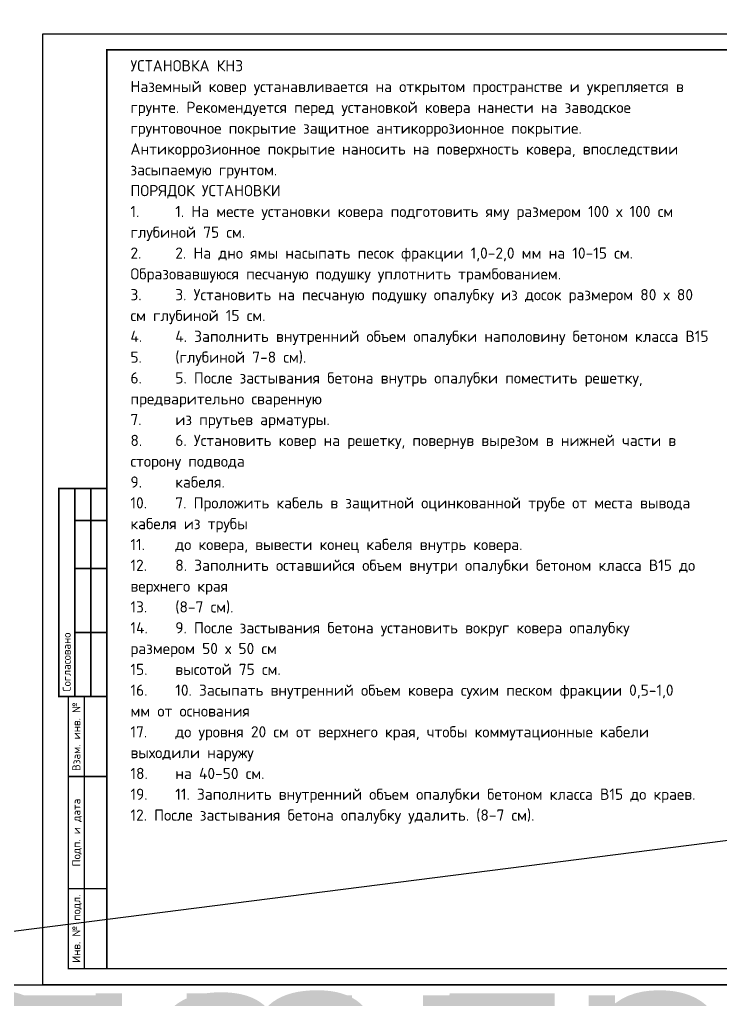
# Model space of a CAD drawing. Header units: millimetres. Extents: x -112426 to 8831, y 1218 to 38707.
# Drawn here: x 2424.8 to 2643.9, y 1396.3 to 1702.6 of the extents above; entities that cross this region are included whole.
import ezdxf
from ezdxf.enums import TextEntityAlignment as Align

# ---------------------------------------------------------------- set-up
doc = ezdxf.new("R2018")
doc.units = ezdxf.units.MM
doc.layers.add('Размер 3.5', color=250, linetype='Continuous', lineweight=35)
doc.layers.add('Размеры на чертеже', color=250, linetype='Continuous', lineweight=25)
doc.styles.add('-ISOCPEUR-', font='isocpeur.ttf')
doc.styles.get("Standard").update_dxf_attribs({"font": 'arial.ttf'})

# ---------------------------------------------------------------- blocks, each defined once
blk = doc.blocks.new('*U168')
blk.add_lwpolyline([(0, 0), (420, 0), (420, -297), (0, -297)], close=True)
at = {"const_width": 0.5}
blk.add_lwpolyline([(20, -5), (415, -5), (415, -292), (20, -292)], close=True, dxfattribs=at)
for points in [[(20, -207), (5, -207), (5, -142), (20, -142)], [(10, -142), (10, -207)], [(15, -142), (15, -207)], [(10, -152), (20, -152)], [(10, -167), (20, -167)], [(10, -187), (20, -187)], [(20, -292), (8, -292), (8, -207), (20, -207)], [(13, -207), (13, -292)], [(8, -232), (20, -232)], [(8, -267), (20, -267)]]:
    blk.add_lwpolyline(points, dxfattribs=at)
at = {"style": '-ISOCPEUR-'}
blk.add_text('Согласовано', height=2.5, rotation=90, dxfattribs=at).set_placement((7.5, -205.5), align=Align.MIDDLE_LEFT)
for s, p in [('Взам. инв. №', (10.5, -219.5)), ('Подп. и дата', (10.5, -249.5)), ('Инв. № подл.', (10.5, -279.5))]:
    blk.add_text(s, height=2.5, rotation=90, dxfattribs=at).set_placement(p, align=Align.MIDDLE_CENTER)
blk.add_attdef('РАЗРАБОТАЛ', text='', height=2.5, dxfattribs=at).set_placement((250.5, -264.22), align=Align.MIDDLE_LEFT)
at = {"style": '-ISOCPEUR-', "flags": 8}
for tag, height, p in [('ДАТА', 2.5, (290.07, -264.4)), ('ДАТА1', 2.5, (290.07, -269.4)), ('ЛИСТ', 3, (386.39, -271.92)), ('ЛИСТОВ', 3, (403.89, -271.92)), ('ФОРМАТ', 3, (380.97, -294.75))]:
    blk.add_attdef(tag, text='', height=height, dxfattribs=at).set_placement(p, align=Align.MIDDLE_CENTER)
at = {"style": '-ISOCPEUR-'}
blk.add_attdef('ПРОВЕРИЛ', (250.75, -270.73), '', height=2.5, dxfattribs=at)
at = {"lineweight": 30, "flags": 104}
blk.add_attdef('ИМЯ_ЧЕРТЕЖА', text='', height=3, dxfattribs=at).set_placement((333.63, -284.13), align=Align.MIDDLE_CENTER)

msp = doc.modelspace()

# ---------------------------------------------------------------- linework, layer by layer
for p, q in [((6610.206, 1951.39), (857.036, 1218.247)), ((1042.939, 1401.16), (6319.699, 1401.16))]:
    msp.add_line(p, q)

# ---------------------------------------------------------------- block references
at = {"layer": 'Размеры на чертеже', "lineweight": 90}
ref = msp.add_blockref('*U168', (1285.179, 1698.791), dxfattribs=at)
lines = msp.add_mtext('Общие данные (начало)', dxfattribs={"layer": '0', "insert": (1618.806, 1414.666), "char_height": 70, "attachment_point": 1})
ref.add_attrib('ИМЯ_ЧЕРТЕЖА', '', (1618.806, 1414.666), dxfattribs={"flags": 104}).embed_mtext(lines)
ref = msp.add_blockref('*U168', (1739.719, 1698.16), dxfattribs=at)
lines = msp.add_mtext('Общие данные (окончание)', dxfattribs={"layer": '0', "insert": (2073.346, 1414.035), "char_height": 70, "attachment_point": 1})
ref.add_attrib('ИМЯ_ЧЕРТЕЖА', '', (2073.346, 1414.035), dxfattribs={"flags": 104}).embed_mtext(lines)
msp.add_blockref('*U168', (2432.015, 1698.16), dxfattribs=at)

# ---------------------------------------------------------------- texts
at = {"layer": 'Размер 3.5', "insert": (2459.401, 1689.931), "char_height": 3.5, "width": 175.97762, "attachment_point": 1, "line_spacing_factor": 1.114286, "style": '-ISOCPEUR-'}
msp.add_mtext('УСТАНОВКА КНЗ\\PНаземный ковер устанавливается на открытом пространстве и укрепляется в грунте. Рекомендуется перед установкой ковера нанести на заводское грунтовочное покрытие защитное антикоррозионное покрытие. Антикоррозионное покрытие наносить на поверхность ковера, впоследствии\\Pзасыпаемую грунтом.\\PПОРЯДОК УСТАНОВКИ\\P1.^I1. На месте установки ковера подготовить яму размером 100 х 100 см глубиной 75 см.\\P2.^I2. На дно ямы насыпать песок фракции 1,0-2,0 мм на 10-15 см. Образовавшуюся песчаную подушку уплотнить трамбованием.\\P3.^I3. Установить на песчаную подушку опалубку из досок размером 80 х 80 см глубиной 15 см.\\P4.^I4. Заполнить внутренний объем опалубки наполовину бетоном класса В15\\P5.^I(глубиной 7-8 см).\\P6.^I5. После застывания бетона внутрь опалубки поместить решетку, предварительно сваренную\\P7.^Iиз прутьев арматуры.\\P8.^I6. Установить ковер на решетку, повернув вырезом в нижней части в сторону подвода\\P9.^Iкабеля.\\P10.^I7. Проложить кабель в защитной оцинкованной трубе от места вывода кабеля из трубы\\P11.^Iдо ковера, вывести конец кабеля внутрь ковера.\\P12.^I8. Заполнить оставшийся объем внутри опалубки бетоном класса В15 до верхнего края\\P13.^I(8-7 см).\\P14.^I9. После застывания бетона установить вокруг ковера опалубку размером 50 х 50 см\\P15.^Iвысотой 75 см.\\P16.^I10. Засыпать внутренний объем ковера сухим песком фракции 0,5-1,0 мм от основания\\P17.^Iдо уровня 20 см от верхнего края, чтобы коммутационные кабели выходили наружу\\P18.^Iна 40-50 см.\\P19.^I11. Заполнить внутренний объем опалубки бетоном класса В15 до краев.\\P\\pxsm1.5,t1;12. После застывания бетона опалубку удалить. {\\C256;\\c0;(8-7 см).}', dxfattribs=at)

doc.saveas('drawing.dxf')
